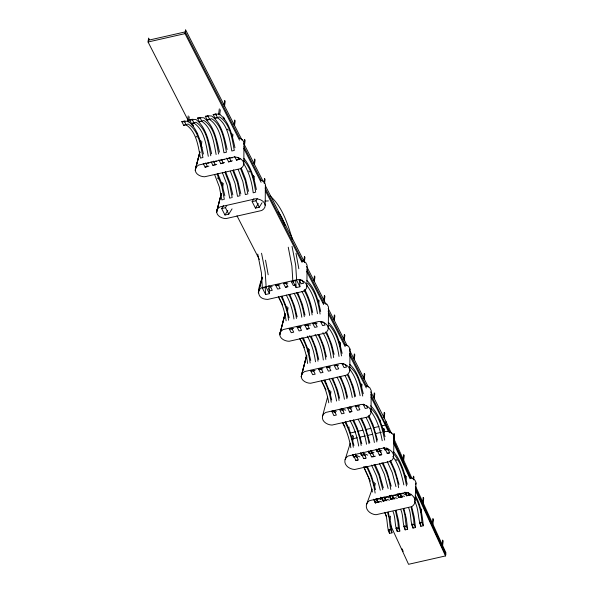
<?xml version="1.0" encoding="UTF-8"?>
<svg xmlns="http://www.w3.org/2000/svg" width="594" height="594" viewBox="0 0 594 594"><rect width="100%" height="100%" fill="white"/><g stroke="black" fill="none" stroke-linecap="round" stroke-linejoin="round"><path stroke-width="0.89" d="M199.807 152.22L195.552 168.325C193.941 173.567 200.223 176.804 204.64 176.774L240.392 168.681L242.3 167.211L243.481 165.414L243.807 163.454L244 142.545L242.567 139.753L239.36 138.298M221.198 194.03L216.944 210.135C215.332 215.37 221.614 218.607 226.032 218.585L261.783 210.491L263.691 209.021L264.872 207.224L265.199 205.257L265.392 184.355L263.959 181.564L260.751 180.108M262.177 277.547C259.199 286.412 253.742 298.945 267.723 299.421L303.475 291.327L305.383 289.857L306.563 288.06L306.89 286.093L307.083 265.191L305.65 262.399L301.707 260.729M285.009 314.04L280.056 332.826C278.445 338.068 284.719 341.298 289.137 341.275L324.888 333.182L326.797 331.712L327.977 329.915L328.311 327.947L328.497 307.046L327.064 304.254L323.121 302.584M306.883 357.239L306.541 355.754L301.203 376.782L306.749 355.108L301.537 374.814C299.925 380.056 306.2 383.293 310.617 383.264L346.376 375.178L348.284 373.708L349.458 371.911L349.792 369.943L349.985 349.042L348.552 346.25L344.609 344.572M327.554 397.193L322.572 415.919C321.131 421.354 327.301 424.977 332.009 425.074L367.768 416.981L369.639 415.444L370.767 413.543L371.035 411.449L371.205 390.518L369.668 387.511L366.387 385.907M393.622 455.591L394.022 436.835C393.428 432.462 387.867 430.576 384.066 431.69M415.035 500.601L415.993 482.989C415.815 480.026 413.045 478.185 410.417 477.487M188.944 121.904L148.062 42.003L148.582 38.068L149.421 39.716M239.531 140.177L185.024 33.635L185.543 29.7L242.1 140.243M187.452 121.785L188.224 115.897M188.58 121.889L189.241 116.84M192.233 125.631L192.434 124.064M193.25 126.574L193.458 125.007M197.453 134.801L197.661 133.227M200.512 143.08L200.839 140.563M201.195 146.547L201.863 141.506M218.547 114.746L219.32 108.858M219.676 114.85L220.344 109.808M224.079 105.027L224.681 100.475L225.178 101.448L224.577 105.999M223.329 118.592L223.537 117.025M224.346 119.543L224.554 117.968M221.904 184.89L222.23 182.365M222.587 188.357L223.255 183.316M231.608 136.041L231.942 133.524M234.058 124.517L234.652 119.966L235.15 120.938L234.556 125.49M232.521 137.83L232.959 134.467M244.03 144.015L244.631 139.464L245.129 140.429L244.528 144.981M254.002 163.506L254.603 158.954L255.101 159.927L254.499 164.479M253.111 177.012L253.334 175.327M253.913 179.64L254.351 176.277M263.974 182.997L264.575 178.445L265.072 179.418L264.59 183.056M286.59 310.016L287.028 306.653M287.496 311.798L288.045 307.595M303.876 260.974L304.47 256.415L304.967 257.388L304.366 261.939M313.847 280.465L314.449 275.913L314.939 276.878L314.345 281.437M308.004 351.871L308.442 348.507M308.91 353.66L309.467 349.45M317.909 301.299L318.132 299.614M318.703 303.92L319.149 300.564M323.819 299.955L324.421 295.404L324.918 296.376L324.317 300.928M333.791 319.446L334.392 314.894L334.89 315.867L334.288 320.418M326.44 385.521L326.648 383.954M329.484 393.867L329.93 390.503M330.398 395.649L330.947 391.446M339.323 343.154L339.545 341.468M340.013 346.621L340.562 342.419M343.77 338.944L344.364 334.392L344.862 335.358L344.26 339.909M353.742 358.434L354.343 353.883L354.833 354.856L354.239 359.407M360.81 385.142L361.033 383.464M361.494 388.61L362.05 384.407M363.714 377.925L364.315 373.374L364.813 374.346L364.211 378.898M373.685 397.423L374.287 392.864L374.784 393.837L374.183 398.388M383.665 416.914L384.259 412.362L384.756 413.327L384.155 417.886M393.54 437.132L394.022 433.486L394.513 434.459L393.919 439.011L393.421 438.045M413.127 478.868L413.483 476.136L413.981 477.108L413.624 479.841M348.752 428.801L349.064 427.041M351.982 437.986L352.457 435.298L353.512 436.382L352.561 441.765M379.856 421.762L380.167 420.003M383.085 430.947L383.561 428.259L384.608 429.343L383.976 432.929M370.842 391.862L386.033 421.562L385.32 425.096L388.409 431.801M390.421 524.881L408.553 564.3L445.522 555.932L445.834 554.365L415.347 488.105M373.93 484.013L374.279 482.291M374.45 487.719L375.326 483.412M380.375 498.901L380.724 497.178M389.872 519.631L390.57 516.186M405.034 476.975L405.383 475.252M405.724 479.818L406.422 476.373M420.433 510.098L420.782 508.375M420.968 512.6L421.666 509.147M415.614 484.763L415.993 482.989M393.659 438.535L394.022 436.835M199.888 151.893L195.226 170.292L199.874 152.086M221.28 193.696L216.617 212.095L221.265 193.889M262.303 277.168L258.308 292.939L262.296 277.331M285.038 313.981L279.722 334.793L285.053 313.766L285.395 315.243M349.554 350.557L349.985 349.042M345.099 459.659L350.267 443.161M366.565 504.373L372.193 489.062M322.572 415.919L323.693 414.018L325.571 412.481L361.323 404.388C365.481 404.648 370.329 406.927 371.035 411.449M232.061 208.88L228.764 214.159L224.97 215.013L221.651 208.531L223.418 205.621M221.651 208.531L225.445 207.67L226.767 205.494M262.065 202.732L259.244 207.261L255.45 208.115L252.131 201.633L253.898 198.723M252.131 201.633L255.925 200.772L257.247 198.596M224.97 215.013L227.799 210.491M255.45 208.115L258.279 203.594M195.552 168.325L196.733 166.528L198.641 165.058L234.392 156.965C238.328 157.143 243.191 159.066 243.807 163.454M216.944 210.135L218.124 208.338L220.032 206.868L255.784 198.775C259.719 198.953 264.582 200.869 265.199 205.257M258.635 290.971L259.816 289.174L261.724 287.704L297.475 279.611C301.41 279.789 306.274 281.712 306.89 286.093M280.056 332.826L281.229 331.029L283.145 329.559L318.896 321.465C322.824 321.644 327.688 323.567 328.311 327.947M301.537 374.814L302.717 373.017L304.625 371.554L340.377 363.461C344.312 363.632 349.175 365.555 349.792 369.943M352.509 439.426L353.682 438.572L357.254 437.763M381.318 499.777L379.96 498.901L373.99 499.554L375.46 502.769L376.611 502.145M375.46 502.769L379.663 501.269L381.66 501.975M389.159 498.002L387.8 497.126L381.831 497.779L383.308 500.994L384.452 500.371M383.308 500.994L387.503 499.495L389.501 500.2M397 496.228L395.641 495.351L389.671 496.005L391.149 499.22L392.292 498.596M391.149 499.22L395.344 497.72L397.341 498.425M405.524 494.899L403.482 493.577L397.512 494.23L398.99 497.445L400.133 496.822M398.99 497.445L403.185 495.945L404.514 496.413M406.979 492.411L405.353 492.456L406.831 495.671L407.974 495.047M406.831 495.671L411.026 494.171M183.746 125.438L185.632 124.562C196.466 131.274 198.255 146.473 200.453 158.086L202.933 157.529C200.735 145.909 198.945 130.71 188.112 123.998L183.746 125.438L181.801 121.644L184.281 121.079L188.268 121.369C198.062 129.002 200.757 142.515 203.438 154.024M211.605 153.883C208.895 141.84 206.311 127.636 196.109 119.594L192.122 119.305L189.642 119.869L191.587 123.663L193.473 122.787C204.306 129.499 206.096 144.698 208.294 156.311M191.587 123.663L195.953 122.223C206.786 128.935 208.576 144.134 210.773 155.754M219.446 152.109C216.736 140.065 214.152 125.861 203.95 117.82L199.963 117.53L197.483 118.095L199.428 121.889L201.314 121.013C212.147 127.725 213.937 142.924 216.134 154.537M199.428 121.889L203.794 120.448C214.627 127.161 216.416 142.367 218.614 153.98M207.269 120.114L209.155 119.238C219.988 125.95 221.777 141.149 223.975 152.762L226.455 152.205C224.257 140.592 222.468 125.386 211.635 118.674L207.269 120.114L205.331 116.32L207.803 115.756L211.791 116.045C221.785 123.886 224.435 137.741 227.123 149.517M215.11 118.34L216.996 117.463C227.829 124.176 229.618 139.375 231.816 150.987L234.296 150.43C232.098 138.818 230.309 123.611 219.476 116.899L215.11 118.34L213.172 114.545L215.644 113.981L219.632 114.271C229.633 122.112 232.276 135.967 234.964 147.743M203.193 163.447L205.138 167.248L206.393 166.662M205.138 167.248L208.873 166.097M211.033 161.672L212.979 165.474L214.234 164.887M212.979 165.474L216.713 164.323M218.874 159.897L220.82 163.699L222.074 163.112M220.82 163.699L224.554 162.548M226.722 158.123L228.66 161.924L230.546 161.048M228.66 161.924L232.395 160.774M234.563 156.348L236.501 160.15L237.763 159.563M236.501 160.15L240.236 159.006M287.867 283.071L283.531 283.494L285.491 287.318L286.746 286.739M310.699 325.022L307.425 324.792L304.945 325.349L306.905 329.173L308.791 328.296M148.292 40.266L185.254 31.898L239.783 138.484M148.062 42.003L185.024 33.635M223.493 199.525L221.844 199.896L219.312 186.828L214.657 174.703M231.341 197.75L229.685 198.121L227.153 185.053L222.498 172.928M239.182 195.975L237.526 196.347L234.994 183.279L230.338 171.154M247.022 194.201L245.367 194.572L242.835 181.504L238.179 169.379M254.863 192.426L253.207 192.798C251.938 182.417 249.094 171.993 243.354 163.157M262.37 288.112L266.164 287.251L269.431 293.644L265.644 294.505L262.37 288.112L261.412 272.832L257.766 254.106M292.849 281.214L296.644 280.353L299.911 286.746L296.124 287.607L292.849 281.214L291.892 265.934L288.246 247.208M268.674 286.857L272.186 286.62M278.17 284.712L280.123 288.536L277.65 289.092L275.69 285.269L280.026 284.845M295.805 284.986L293.332 285.543L291.372 281.719L293.028 281.348M302.086 280.153L303.653 283.212L301.173 283.769L299.213 279.945L300.868 279.574M285.491 287.318L287.964 286.761L286.011 282.937M291.743 328.341L293.703 332.165L291.223 332.722L289.263 328.898L293.599 328.475M299.584 326.566L301.544 330.39L299.064 330.947L297.104 327.123L301.44 326.7M315.266 323.017L317.226 326.841L314.746 327.398L312.786 323.574L317.122 323.151M306.905 329.173L309.385 328.616L307.425 324.792M313.231 370.329L315.184 374.153L312.704 374.717L310.751 370.894L315.087 370.463M321.072 368.555L323.025 372.379L320.552 372.943L318.592 369.119L322.928 368.688M328.913 366.78L330.865 370.604L328.393 371.168L326.433 367.344L330.769 366.914M336.753 365.006L338.706 368.829L336.234 369.394L334.274 365.57L338.61 365.139M345.374 364.761L346.547 367.055L344.075 367.619L342.114 363.795L343.77 363.417M334.281 410.692L336.345 415.035L333.873 415.6L331.801 411.248L334.281 410.692L336.315 411.404M342.122 408.917L344.186 413.261L341.713 413.825L339.642 409.474L342.122 408.917L345.708 410.179M350.943 411.872L349.554 412.05L347.483 407.699L349.963 407.142L351.997 407.855M357.803 405.368L359.867 409.712L357.395 410.276L355.323 405.925L357.803 405.368L359.838 406.081M349.554 412.05L352.027 411.486L349.963 407.142M350.163 433.048L355.568 431.831M358.271 431.214L362.778 430.197M365.488 429.581L370.894 428.356M373.596 427.747L379.009 426.522M381.712 425.913L385.32 425.096L370.953 397.015M359.934 437.154L365.303 435.937M367.085 435.536L372.453 434.318M376.024 433.509L381.385 432.298M352.546 454.856L353.571 457.009L356.051 456.452L355.568 453.92M360.387 453.081L361.412 455.234L363.892 454.677L363.409 452.145M368.228 451.306L369.253 453.46L371.733 452.903L371.257 450.371M376.069 449.532L377.093 451.685L379.573 451.128L379.098 448.596M383.91 447.757L384.934 449.91L387.414 449.354L386.731 447.913M354.098 456.63L355.806 460.357L358.286 459.793L356.237 455.331L359.875 456.927M361.939 454.856L363.647 458.583L366.127 458.019L364.077 453.556L367.723 455.153M369.78 453.081L371.488 456.808L375.386 456.214M377.287 450.564L379.328 455.034L381.808 454.469L379.759 450.007L381.823 450.913M385.461 449.532L387.169 453.259L389.649 452.695L387.941 448.975M373.604 499.212L375.297 502.903L377.769 502.346L377.168 498.975M381.445 497.438L383.137 501.128L385.61 500.571L385.009 497.2M389.285 495.663L390.978 499.354L393.451 498.797L392.849 495.426M397.126 493.889L398.819 497.579L401.292 497.022L400.69 493.651M404.967 492.114L406.66 495.804L409.132 495.248L408.687 492.716M388.031 530.212L390.51 529.655L391.973 532.848L389.493 533.405C386.538 527.197 387.971 519.772 385.194 513.35M395.871 528.437L398.351 527.88L399.814 531.073L397.334 531.63C394.379 525.423 395.812 517.998 393.035 511.575M403.712 526.663L406.192 526.106L407.655 529.299L405.175 529.855C402.22 523.648 403.653 516.231 400.876 509.801M411.553 524.888L414.033 524.331L415.496 527.524L413.016 528.081C410.06 521.874 411.494 514.456 408.717 508.026M419.394 523.114L421.874 522.557L423.336 525.749L420.856 526.306C417.782 518.421 418.948 509.184 414.723 501.447M264.813 201.121L268.406 200.913M373.99 499.554L375.616 499.509M387.169 453.259L389.3 453.215M379.328 455.034L381.459 454.989M371.488 456.808L373.619 456.764M363.647 458.583L365.778 458.538M355.806 460.357L357.937 460.313M213.172 114.545L216.446 114.776M205.331 116.32L208.605 116.55M197.483 118.095L200.765 118.325M189.642 119.869L192.924 120.099M181.801 121.644L185.083 121.874M231.059 157.7L232.477 157.804M228.579 158.256L229.997 158.36M223.21 159.474L224.636 159.571M220.738 160.031L222.156 160.135M215.37 161.249L216.795 161.345M212.897 161.806L214.315 161.91M207.529 163.023L208.947 163.12M205.056 163.58L206.474 163.684M299.213 279.945L301.069 280.078M291.372 281.719L293.228 281.853M283.531 283.494L286.805 283.732M275.69 285.269L277.547 285.402M322.49 321.933L320.626 321.8L322.587 325.623L325.067 325.067L323.5 322.007M312.786 323.574L316.067 323.812M304.945 325.349L308.227 325.586M297.104 327.123L300.378 327.361M289.263 328.898L292.538 329.135M342.114 363.795L343.971 363.929M334.274 365.57L336.13 365.704M326.433 367.344L329.707 367.575M318.592 369.119L321.866 369.349M310.751 370.894L314.026 371.124M364.523 404.633L363.164 404.158L365.236 408.501L367.716 407.937L366.676 405.769M355.323 405.925L357.358 406.645M347.483 407.699L351.069 408.962M339.642 409.474L343.228 410.736M331.801 411.248L335.387 412.511M409.214 494.965L410.543 495.441M401.373 496.74L402.702 497.215M393.532 498.514L394.861 498.99M385.023 500.051L387.021 500.764M377.183 501.826L379.18 502.539M349.22 366.52C358.345 372.913 360.491 385.751 362.726 396.064M387.191 449.703L388.766 450.393M379.343 451.477L380.925 452.168M373.982 452.687L371.918 451.782L373.968 456.244M371.502 453.244L373.084 453.942M363.662 455.019L365.243 455.717M355.821 456.793L357.402 457.491M371.072 408.546C379.588 416.565 382.365 429.061 384.697 440.147M306.898 280.539C315.355 288.409 318.198 300.609 320.686 311.516M328.311 322.394C336.768 330.264 339.62 342.463 342.107 353.371M349.799 364.382C357.9 371.814 360.714 383.39 363.268 393.733M270.114 195.931C282.454 206.927 287.63 223.901 292.404 239.293M227.227 129.165L228.244 130.116M248.619 170.975L249.636 171.918M196.124 136.204L197.149 137.155M217.515 178.014L218.54 178.957M370.663 405.739C378.92 413.899 382.024 425.794 385.016 436.672M393.629 451.782C401.254 460.907 404.611 472.876 407.18 484.281M395.908 459.422L396.955 460.543M364.813 466.461L365.852 467.582M243.733 160.313C251.433 169 254.069 181.029 255.687 192.233M307.878 283.368C315.585 291.58 318.377 303.2 320.092 314.033M306.972 285.64C313.194 293.599 315.911 303.846 317.478 313.684M329.299 325.222C336.998 333.434 339.79 345.055 341.505 355.895M328.385 327.494C334.786 335.714 337.511 346.295 339.026 356.452M349.354 368.919C355.702 376.344 358.293 386.3 360.113 395.708M243.986 158.45C251.158 167.233 254.21 178.616 256.356 189.553M370.99 411.427C377.331 419.884 380.323 430.442 382.217 440.711M394.357 454.625C401.336 463.595 404.588 474.918 406.496 485.959M392.812 456.459C398.923 464.738 401.73 474.962 403.816 484.904M278.148 211.65L281.482 216.936L285.098 225.453M303.994 290.221C308.412 297.728 310.87 306.311 312.117 314.902M301.96 291.52C306.059 298.879 308.457 307.143 309.637 315.459M325.408 332.076C329.982 339.857 332.454 348.767 333.665 357.67M322.928 332.633C327.502 340.414 329.982 349.324 331.185 358.227M347.342 374.807C351.165 381.615 353.437 389.256 354.752 396.926M296.599 292.738C300.69 300.089 303.096 308.36 304.277 316.676M344.862 375.371C348.685 382.172 350.957 389.812 352.272 397.483M294.119 293.295C298.218 300.653 300.616 308.917 301.797 317.233M318.013 334.593C322.26 342.218 324.673 350.809 325.824 359.444M315.087 334.407C319.661 342.189 322.134 351.099 323.344 360.001M339.501 376.581C343.325 383.39 345.597 391.03 346.911 398.7M288.758 294.513C292.849 301.863 295.255 310.135 296.436 318.451M337.021 377.145C340.845 383.947 343.117 391.587 344.431 399.257M286.278 295.07C290.377 302.428 292.775 310.692 293.956 319.008M309.726 335.625C314.3 343.406 316.773 352.316 317.983 361.211M307.247 336.182C311.82 343.963 314.293 352.873 315.503 361.776M331.66 378.356C335.484 385.164 337.756 392.805 339.07 400.475M280.917 296.287C285.009 303.638 287.414 311.909 288.595 320.225M329.18 378.92C333.004 385.721 335.276 393.362 336.59 401.032M278.438 296.844C282.536 304.202 284.934 312.466 286.115 320.782M301.886 337.399C306.459 345.181 308.932 354.091 310.142 362.986M323.812 380.13C327.643 386.939 329.915 394.579 331.229 402.249M321.339 380.695C325.163 387.496 327.435 395.136 328.749 402.806M304.648 289.382C308.605 296.54 311.108 304.47 312.689 312.474M415.139 497.178C419.765 504.774 421.443 513.78 421.874 522.557M368.124 416.283C372.624 424.168 375.341 433.004 376.856 441.921M366.053 417.582C370.322 425.267 372.906 433.843 374.376 442.485M360.692 418.8C364.961 426.485 367.545 435.06 369.015 443.696M358.212 419.357C362.481 427.041 365.065 435.617 366.535 444.26M352.851 420.574C357.12 428.259 359.704 436.835 361.174 445.47M349.963 420.396C354.462 428.274 357.18 437.117 358.694 446.035M345.01 422.349C349.279 430.034 351.863 438.61 353.326 447.245M342.53 422.906C346.799 430.591 349.383 439.166 350.854 447.809M415.451 495.73C420.842 504.781 422.252 515.466 423.336 525.749M368.8 415.548L373.025 424.703L377.494 440.139M361.36 418.065L365.184 426.477L369.817 442.76M353.519 419.839L357.343 428.252L361.813 443.688M345.678 421.614L349.502 430.019L353.972 445.463M389.731 460.981C394.342 469.238 397.193 478.422 398.656 487.733M387.251 461.545L392.263 472.601L395.975 486.679M381.89 462.756C386.501 471.012 389.352 480.197 390.815 489.508M379.41 463.32L384.422 474.376L388.134 488.454M374.049 464.53L379.061 475.594L382.774 489.671M371.569 465.095L376.581 476.15L380.294 490.228M366.208 466.305C370.819 474.561 373.671 483.746 375.133 493.057M363.728 466.869L368.74 477.925L372.453 492.003M390.436 460.328L395.003 470.485L399.034 484.37M382.996 462.867L387.162 472.26L391.194 486.144M375.156 464.642L379.321 474.034L383.353 487.919M367.315 466.416L371.48 475.809L375.512 489.694M243.792 143.548L263.209 181.497M265.318 185.618L304.574 262.34M306.682 266.468L326.099 304.418M328.207 308.538L347.2 345.663M349.732 350.616L368.31 386.917M244.015 146.74L261.345 180.621M265.147 188.053L302.777 261.59M307.001 269.847L323.908 302.895M328.14 311.159L345.47 345.032M349.703 353.296L366.609 386.345M370.834 394.609L389.879 432.751M243.763 148.433L261.085 182.291M265.31 190.548L302.071 262.399M306.719 271.488L323.626 304.522M328.274 313.602L345.173 346.636M349.398 354.9L366.305 387.934M215.644 113.981L217.59 117.783M237.815 157.306L238.981 159.586M255.925 200.772L259.244 207.261M207.803 115.756L209.749 119.557M229.195 157.566L231.14 161.36M199.963 117.53L201.908 121.332M221.354 159.341L223.299 163.135M192.122 119.305L194.067 123.107M213.513 161.115L215.459 164.909M201.166 145.79L202.012 147.438M236.991 215.808L259.333 259.467M278.356 296.658L282.573 304.893M304.499 347.75L299.866 338.684C304.076 346.339 306.526 354.915 307.662 363.55M321.369 380.717L326.009 389.783M343.295 423.567L344.98 426.863M270.329 286.486L272.282 290.31L269.81 290.867L268.629 288.573M184.281 121.079L186.226 124.881M205.673 162.89L207.618 166.684M225.445 207.67L228.764 214.159M378.549 448.967L379.573 451.128M370.708 450.742L371.733 452.903M362.867 452.517L363.892 454.677M355.026 454.291L356.051 456.452M393.347 440.303L410.714 478.044M393.421 442.708L410.016 478.771M415.421 490.518L445.522 555.932M363.795 467.01L370.352 481.266M384.63 512.303L386.56 516.49M408.204 492.701L409.303 495.114M408.123 493.027L409.132 495.248M399.992 493.673L401.462 496.888M399.606 493.324L401.292 497.022M392.151 495.448L393.622 498.663M391.765 495.099L393.451 498.797M384.311 497.223L385.781 500.438M383.917 496.874L385.61 500.571M376.47 498.997L377.94 502.212M376.076 498.648L377.769 502.346M386.033 421.562L391.409 433.338M393.718 438.387L412.147 478.771M415.607 486.345L445.938 552.806L445.537 554.766L415.585 489.152M385.632 423.529L389.857 432.781M393.696 441.194L410.595 478.215M402.049 548.834L403.2 551.358M348.426 374.732L353.14 386.486L355.591 396.317M326.938 332.737L331.652 344.498L334.103 354.328M340.585 376.507L345.3 388.261L347.587 397.282M319.097 334.511L323.812 346.272L326.425 356.92M297.683 292.656L302.398 304.418L305.004 315.065M241.231 168.08L245.582 179.046L248.515 191.327M332.744 378.281L337.459 390.035L339.582 398.24M311.256 336.286L315.971 348.047L318.74 359.511M289.842 294.431L294.557 306.192L297.163 316.84M233.39 169.854L237.741 180.821L240.837 193.911M324.903 380.056L329.618 391.81L331.742 400.014M303.415 338.06L308.13 349.821L310.744 360.469M282.002 296.206L286.716 307.959L289.167 317.797M225.542 171.629L229.9 182.596L232.833 194.877M217.701 173.403L222.059 184.37L224.829 195.834M240.659 168.822L245.315 180.947L247.847 194.008M232.818 170.597L237.474 182.722L240.006 195.782M224.978 172.371L229.633 184.496L232.165 197.557M217.137 174.146L221.792 186.271L224.324 199.332M292.033 246.347L295.678 265.072L296.644 280.353M261.553 253.244L265.199 271.97L266.164 287.251M411.731 506.823L414.174 516.914L415.496 527.524M403.89 508.598L406.333 518.688L407.655 529.299M396.05 510.372L398.492 520.463L399.814 531.073M388.209 512.147L390.652 522.237L391.973 532.848M411.197 507.469L413.632 518.762L414.033 524.331M403.356 509.244L404.818 514.76L406.192 526.106M395.515 511.018L397.95 522.312L398.351 527.88M387.674 512.793L389.137 518.31L390.51 529.655M384.459 447.379L384.934 449.91M376.618 449.153L377.093 451.685M368.777 450.928L369.253 453.46M360.937 452.702L361.412 455.234M353.096 454.477L353.571 457.009M296.005 253.282L298.834 268.763M265.525 260.179L268.184 274.747M406.058 492.441L406.66 495.804M398.218 494.215L398.819 497.579M390.377 495.983L390.978 499.354M382.536 497.757L383.137 501.128M374.688 499.532L375.297 502.903M420.344 522.185L420.856 526.306M412.503 523.96L413.016 528.081M404.663 525.735L405.175 529.855M396.822 527.509L397.334 531.63M388.981 529.284L389.493 533.405M299.48 279.551L299.911 286.746M295.693 280.413L296.124 287.607M268.948 285.551L269.431 293.644M265.214 287.31L265.644 294.505M403.749 454.826L403.148 459.377L403.645 460.35L404.247 455.798L403.749 454.826M423.21 497.512L422.609 502.071L423.106 503.036L423.708 498.485L423.21 497.512M432.952 518.77L432.35 523.321L432.848 524.294L433.449 519.735L432.952 518.77M442.671 540.206L442.07 544.757L442.567 545.73L443.169 541.171L442.671 540.206M383.828 447.958L348.069 456.044A9.838 7.432 9.1 0 0 345.478 464.107A9.838 7.432 9.1 0 0 354.64 469.512L390.399 461.427A9.838 7.432 9.1 0 0 392.99 453.363A9.838 7.432 9.1 0 0 383.828 447.958M405.316 492.552L369.557 500.638A9.838 7.729 11.4 0 0 366.914 509.013A9.838 7.729 11.4 0 0 376.017 514.731L411.768 506.645A9.838 7.729 11.4 0 0 414.419 498.269A9.838 7.729 11.4 0 0 405.316 492.552"/></g></svg>
